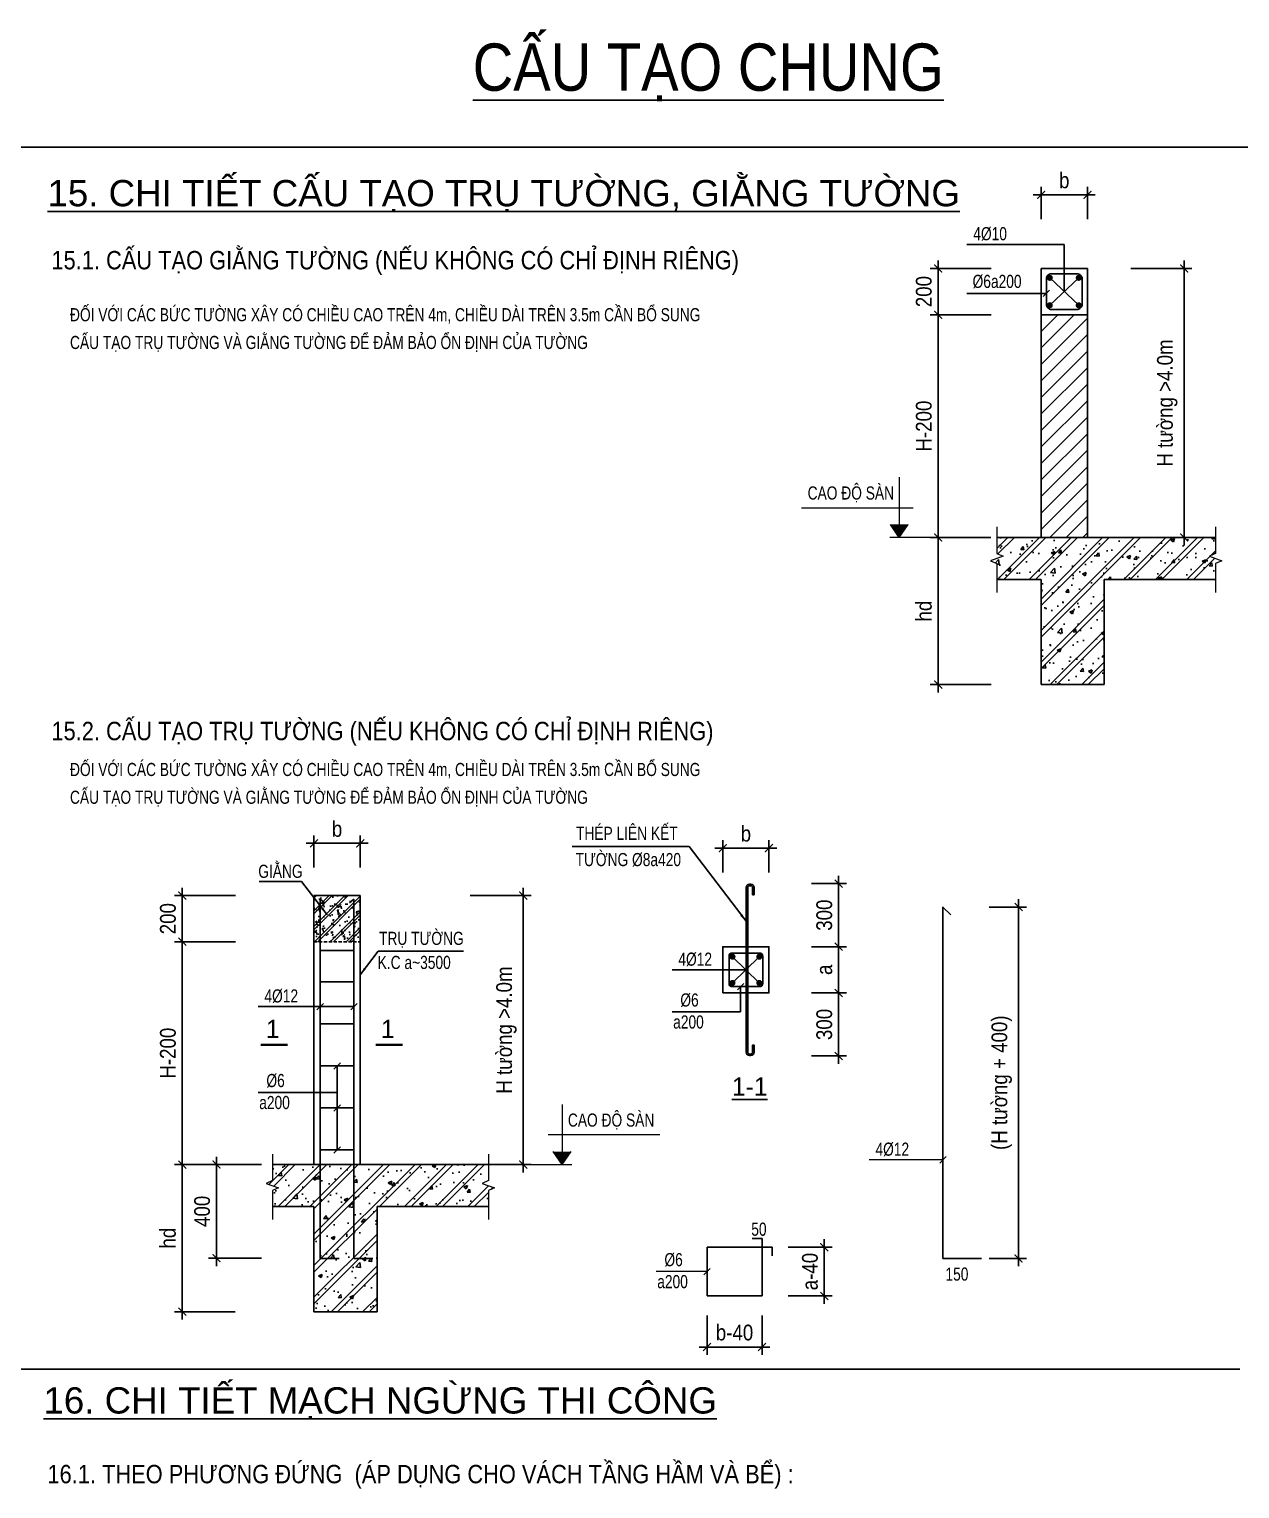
# Model space of a CAD drawing. Header units: millimetres. Extents: x 2163745 to 2518004, y -1043843 to -896215.
# Drawn here: x 2457880 to 2480923, y -942630 to -914852 of the extents above; entities that cross this region are included whole.
import ezdxf
from ezdxf.enums import TextEntityAlignment as Align

# ---------------------------------------------------------------- set-up
doc = ezdxf.new("R2010")
doc.units = ezdxf.units.MM
doc.header["$LTSCALE"] = 250
doc.header["$MEASUREMENT"] = 0
doc.linetypes.add('HIDDEN', pattern=[0.375, 0.25, -0.125])
doc.layers.get('0').update_dxf_attribs({"lineweight": 20})
doc.layers.get('DEFPOINTS').update_dxf_attribs({"color": 185, "lineweight": 20})
doc.layers.add('CDC.02.DIM', color=1, linetype='Continuous', lineweight=18)
for name, color, linetype in [('CDC.03.BORDER', 3, 'Continuous'), ('CDC.04.HIDDEN', 8, 'HIDDEN'), ('CDC.05.STEEL', 4, 'Continuous'), ('CDC.06.TEXT', 2, 'Continuous'), ('CDC.10.HATCH', 9, 'Continuous'), ('CDC.11.NOTE', 8, 'Continuous')]:
    doc.layers.add(name, color=color, linetype=linetype)
doc.styles.add('ARIAL', font='arial.ttf', dxfattribs={"width": 0.85})
doc.styles.add('AVANTH-KT', font='')
doc.styles.add('vnsimplex', font='vnsimplex.shx', dxfattribs={"width": 0.65})
doc.styles.get('AVANTH-KT').set_extended_font_data('.VnAvantH')
doc.dimstyles.new('DIM1-25', dxfattribs={"dimscale": 1.2, "dimtxt": 250, "dimasz": 125, "dimexe": 125, "dimexo": 0.06, "dimgap": 100, "dimtad": 1, "dimdec": 0, "dimzin": 0, "dimdsep": 46, "dimtxsty": 'vnsimplex', "dimblk": 'ARCHTICK', "dimcen": 100, "dimdle": 125, "dimclrd": 256, "dimclre": 1, "dimclrt": 2, "dimadec": 0, "dimazin": 0, "dimtfac": 1, "dimtdec": 0, "dimtix": 1, "dimtmove": 2, "dimatfit": 0, "dimfxl": 1, "dimtolj": 1, "dimtzin": 0, "dimarcsym": 0})

# ---------------------------------------------------------------- blocks, each defined once
blk = doc.blocks.new('_ARCHTICK')
at = {"color": 0, "linetype": 'ByBlock', "ltscale": 4, "const_width": 0.15}
blk.add_lwpolyline([(-0.5, -0.5), (0.5, 0.5)], dxfattribs=at)
blk = doc.blocks.new('*D332')
at = {"layer": 'CDC.02.DIM', "lineweight": -2, "transparency": 16777216}
blk.add_line((2478171, -918004), (2476991, -918004), dxfattribs=at)
at = {"layer": 'CDC.02.DIM', "color": 1, "lineweight": -2, "transparency": 16777216}
for p, q in [((2477141, -918466), (2477141, -917854)), ((2478021, -918466), (2478021, -917854))]:
    blk.add_line(p, q, dxfattribs=at)
at = {"layer": 'DEFPOINTS', "color": 0, "transparency": 16777216}
for p in [(2477141, -918004), (2477141, -918467), (2478021, -918467)]:
    blk.add_point(p, dxfattribs=at)
at = {"layer": 'CDC.02.DIM', "lineweight": -2, "transparency": 16777216, "xscale": 149.9999999999999, "yscale": 149.9999999999999, "zscale": 149.9999999999999, "rotation": 180}
blk.add_blockref('_ARCHTICK', (2477141, -918004), dxfattribs=at)
at = {"layer": 'CDC.02.DIM', "lineweight": -2, "transparency": 16777216, "xscale": 149.9999999999999, "yscale": 149.9999999999999, "zscale": 149.9999999999999}
blk.add_blockref('_ARCHTICK', (2478021, -918004), dxfattribs=at)
at = {"layer": 'CDC.02.DIM', "color": 2, "transparency": 16777216, "insert": (2477581, -917731), "char_height": 300, "attachment_point": 5, "style": 'ARIAL'}
blk.add_mtext('\\A1;b', dxfattribs=at)
blk = doc.blocks.new('*D333')
at = {"layer": 'CDC.02.DIM', "lineweight": -2, "transparency": 16777216}
blk.add_line((2475182, -920136), (2475182, -924676), dxfattribs=at)
at = {"layer": 'CDC.02.DIM', "color": 1, "lineweight": -2, "transparency": 16777216}
for p, q in [((2476193, -920286), (2475032, -920286)), ((2476185, -924526), (2475032, -924526))]:
    blk.add_line(p, q, dxfattribs=at)
at = {"layer": 'DEFPOINTS', "color": 0, "transparency": 16777216}
for p in [(2476193, -920286), (2475182, -924526), (2476185, -924526)]:
    blk.add_point(p, dxfattribs=at)
at = {"layer": 'CDC.02.DIM', "lineweight": -2, "transparency": 16777216, "xscale": 149.9999999999999, "yscale": 149.9999999999999, "zscale": 149.9999999999999}
for p, rotation in [((2475182, -920286), 90), ((2475182, -924526), 270)]:
    blk.add_blockref('_ARCHTICK', p, dxfattribs=dict(at, rotation=rotation))
at = {"layer": 'CDC.02.DIM', "color": 2, "transparency": 16777216, "insert": (2474909, -922406), "char_height": 300, "attachment_point": 5, "rotation": 90, "style": 'ARIAL'}
blk.add_mtext('\\A1;H-200', dxfattribs=at)
blk = doc.blocks.new('*D334')
at = {"layer": 'CDC.02.DIM', "lineweight": -2, "transparency": 16777216}
blk.add_line((2475182, -927476), (2475182, -924376), dxfattribs=at)
at = {"layer": 'CDC.02.DIM', "color": 1, "lineweight": -2, "transparency": 16777216}
for p, q in [((2476185, -924526), (2475032, -924526)), ((2476190, -927326), (2475032, -927326))]:
    blk.add_line(p, q, dxfattribs=at)
at = {"layer": 'DEFPOINTS', "color": 0, "transparency": 16777216}
for p in [(2475182, -924526), (2476185, -924526), (2476191, -927326)]:
    blk.add_point(p, dxfattribs=at)
at = {"layer": 'CDC.02.DIM', "lineweight": -2, "transparency": 16777216, "xscale": 149.9999999999999, "yscale": 149.9999999999999, "zscale": 149.9999999999999}
for p, rotation in [((2475182, -924526), 90), ((2475182, -927326), 270)]:
    blk.add_blockref('_ARCHTICK', p, dxfattribs=dict(at, rotation=rotation))
at = {"layer": 'CDC.02.DIM', "color": 2, "transparency": 16777216, "insert": (2474910, -925926), "char_height": 300, "attachment_point": 5, "rotation": 90, "style": 'ARIAL'}
blk.add_mtext('\\A1;h{\\f.VnArial|b0|i0|c0|p34;d}', dxfattribs=at)
blk = doc.blocks.new('*D335')
at = {"layer": 'CDC.02.DIM', "color": 1, "lineweight": -2, "transparency": 16777216}
for p, q in [((2476193, -919406), (2475032, -919406)), ((2476192, -920286), (2475032, -920286))]:
    blk.add_line(p, q, dxfattribs=at)
at = {"layer": 'CDC.02.DIM', "lineweight": -2, "transparency": 16777216}
blk.add_line((2475182, -919256), (2475182, -920436), dxfattribs=at)
at = {"layer": 'DEFPOINTS', "color": 0, "transparency": 16777216}
for p in [(2476193, -919406), (2475182, -920286), (2476192, -920286)]:
    blk.add_point(p, dxfattribs=at)
at = {"layer": 'CDC.02.DIM', "lineweight": -2, "transparency": 16777216, "xscale": 149.9999999999999, "yscale": 149.9999999999999, "zscale": 149.9999999999999}
for p, rotation in [((2475182, -919406), 90), ((2475182, -920286), 270)]:
    blk.add_blockref('_ARCHTICK', p, dxfattribs=dict(at, rotation=rotation))
at = {"layer": 'CDC.02.DIM', "color": 2, "transparency": 16777216, "insert": (2474909, -919846), "char_height": 300, "attachment_point": 5, "rotation": 90, "style": 'ARIAL'}
blk.add_mtext('\\A1;200', dxfattribs=at)
blk = doc.blocks.new('*D336')
at = {"layer": 'CDC.02.DIM', "color": 1, "lineweight": -2, "transparency": 16777216}
for p, q in [((2478851, -919406), (2480012, -919406)), ((2478861, -924526), (2480012, -924526))]:
    blk.add_line(p, q, dxfattribs=at)
at = {"layer": 'CDC.02.DIM', "lineweight": -2, "transparency": 16777216}
blk.add_line((2479862, -919256), (2479862, -924676), dxfattribs=at)
at = {"layer": 'DEFPOINTS', "color": 0, "transparency": 16777216}
for p in [(2478851, -919406), (2478861, -924526), (2479862, -924526)]:
    blk.add_point(p, dxfattribs=at)
at = {"layer": 'CDC.02.DIM', "lineweight": -2, "transparency": 16777216, "xscale": 149.9999999999999, "yscale": 149.9999999999999, "zscale": 149.9999999999999}
for p, rotation in [((2479862, -919406), 90), ((2479862, -924526), 270)]:
    blk.add_blockref('_ARCHTICK', p, dxfattribs=dict(at, rotation=rotation))
at = {"layer": 'CDC.02.DIM', "color": 2, "transparency": 16777216, "insert": (2479542, -921966), "char_height": 300, "attachment_point": 5, "rotation": 90, "style": 'ARIAL'}
blk.add_mtext('\\A1;H t{\\f.VnArial|b0|i0|c0|p34;\xadêng >4.0m}', dxfattribs=at)
blk = doc.blocks.new('*D337')
at = {"layer": 'CDC.02.DIM', "color": 1, "lineweight": -2, "transparency": 16777216}
for p, q in [((2463300, -930809), (2463300, -930196)), ((2464180, -930809), (2464180, -930196))]:
    blk.add_line(p, q, dxfattribs=at)
at = {"layer": 'CDC.02.DIM', "lineweight": -2, "transparency": 16777216}
blk.add_line((2464330, -930346), (2463150, -930346), dxfattribs=at)
at = {"layer": 'DEFPOINTS', "color": 0, "transparency": 16777216}
for p in [(2463300, -930346), (2463300, -930809), (2464180, -930809)]:
    blk.add_point(p, dxfattribs=at)
at = {"layer": 'CDC.02.DIM', "lineweight": -2, "transparency": 16777216, "xscale": 149.9999999999999, "yscale": 149.9999999999999, "zscale": 149.9999999999999, "rotation": 180}
blk.add_blockref('_ARCHTICK', (2463300, -930346), dxfattribs=at)
at = {"layer": 'CDC.02.DIM', "lineweight": -2, "transparency": 16777216, "xscale": 149.9999999999999, "yscale": 149.9999999999999, "zscale": 149.9999999999999}
blk.add_blockref('_ARCHTICK', (2464180, -930346), dxfattribs=at)
at = {"layer": 'CDC.02.DIM', "color": 2, "transparency": 16777216, "insert": (2463740, -930074), "char_height": 300, "attachment_point": 5, "style": 'ARIAL'}
blk.add_mtext('\\A1;b', dxfattribs=at)
blk = doc.blocks.new('*D338')
at = {"layer": 'CDC.02.DIM', "color": 1, "lineweight": -2, "transparency": 16777216}
for p, q in [((2461805, -932220), (2460644, -932220)), ((2461796, -936460), (2460644, -936460))]:
    blk.add_line(p, q, dxfattribs=at)
at = {"layer": 'CDC.02.DIM', "lineweight": -2, "transparency": 16777216}
blk.add_line((2460794, -932070), (2460794, -936610), dxfattribs=at)
at = {"layer": 'DEFPOINTS', "color": 0, "transparency": 16777216}
for p in [(2461805, -932220), (2460794, -936460), (2461796, -936460)]:
    blk.add_point(p, dxfattribs=at)
at = {"layer": 'CDC.02.DIM', "lineweight": -2, "transparency": 16777216, "xscale": 149.9999999999999, "yscale": 149.9999999999999, "zscale": 149.9999999999999}
for p, rotation in [((2460794, -932220), 90), ((2460794, -936460), 270)]:
    blk.add_blockref('_ARCHTICK', p, dxfattribs=dict(at, rotation=rotation))
at = {"layer": 'CDC.02.DIM', "color": 2, "transparency": 16777216, "insert": (2460521, -934340), "char_height": 300, "attachment_point": 5, "rotation": 90, "style": 'ARIAL'}
blk.add_mtext('\\A1;H-200', dxfattribs=at)
blk = doc.blocks.new('*D339')
at = {"layer": 'CDC.02.DIM', "lineweight": -2, "transparency": 16777216}
blk.add_line((2460794, -939410), (2460794, -936310), dxfattribs=at)
at = {"layer": 'CDC.02.DIM', "color": 1, "lineweight": -2, "transparency": 16777216}
for p, q in [((2461796, -936460), (2460644, -936460)), ((2461802, -939260), (2460644, -939260))]:
    blk.add_line(p, q, dxfattribs=at)
at = {"layer": 'DEFPOINTS', "color": 0, "transparency": 16777216}
for p in [(2460794, -936460), (2461796, -936460), (2461802, -939260)]:
    blk.add_point(p, dxfattribs=at)
at = {"layer": 'CDC.02.DIM', "lineweight": -2, "transparency": 16777216, "xscale": 149.9999999999999, "yscale": 149.9999999999999, "zscale": 149.9999999999999}
for p, rotation in [((2460794, -936460), 90), ((2460794, -939260), 270)]:
    blk.add_blockref('_ARCHTICK', p, dxfattribs=dict(at, rotation=rotation))
at = {"layer": 'CDC.02.DIM', "color": 2, "transparency": 16777216, "insert": (2460521, -937860), "char_height": 300, "attachment_point": 5, "rotation": 90, "style": 'ARIAL'}
blk.add_mtext('\\A1;h{\\f.VnArial|b0|i0|c0|p34;d}', dxfattribs=at)
blk = doc.blocks.new('*D340')
at = {"layer": 'CDC.02.DIM', "color": 1, "lineweight": -2, "transparency": 16777216}
for p, q in [((2461805, -931340), (2460644, -931340)), ((2461803, -932220), (2460644, -932220))]:
    blk.add_line(p, q, dxfattribs=at)
at = {"layer": 'CDC.02.DIM', "lineweight": -2, "transparency": 16777216}
blk.add_line((2460794, -931190), (2460794, -932370), dxfattribs=at)
at = {"layer": 'DEFPOINTS', "color": 0, "transparency": 16777216}
for p in [(2461805, -931340), (2460794, -932220), (2461803, -932220)]:
    blk.add_point(p, dxfattribs=at)
at = {"layer": 'CDC.02.DIM', "lineweight": -2, "transparency": 16777216, "xscale": 149.9999999999999, "yscale": 149.9999999999999, "zscale": 149.9999999999999}
for p, rotation in [((2460794, -931340), 90), ((2460794, -932220), 270)]:
    blk.add_blockref('_ARCHTICK', p, dxfattribs=dict(at, rotation=rotation))
at = {"layer": 'CDC.02.DIM', "color": 2, "transparency": 16777216, "insert": (2460521, -931780), "char_height": 300, "attachment_point": 5, "rotation": 90, "style": 'ARIAL'}
blk.add_mtext('\\A1;200', dxfattribs=at)
blk = doc.blocks.new('*D341')
at = {"layer": 'CDC.02.DIM', "color": 1, "lineweight": -2, "transparency": 16777216}
for p, q in [((2466273, -931340), (2467434, -931340)), ((2466284, -936460), (2467434, -936460))]:
    blk.add_line(p, q, dxfattribs=at)
at = {"layer": 'CDC.02.DIM', "lineweight": -2, "transparency": 16777216}
blk.add_line((2467284, -931190), (2467284, -936610), dxfattribs=at)
at = {"layer": 'DEFPOINTS', "color": 0, "transparency": 16777216}
for p in [(2466273, -931340), (2466283, -936460), (2467284, -936460)]:
    blk.add_point(p, dxfattribs=at)
at = {"layer": 'CDC.02.DIM', "lineweight": -2, "transparency": 16777216, "xscale": 149.9999999999999, "yscale": 149.9999999999999, "zscale": 149.9999999999999}
for p, rotation in [((2467284, -931340), 90), ((2467284, -936460), 270)]:
    blk.add_blockref('_ARCHTICK', p, dxfattribs=dict(at, rotation=rotation))
at = {"layer": 'CDC.02.DIM', "color": 2, "transparency": 16777216, "insert": (2466964, -933900), "char_height": 300, "attachment_point": 5, "rotation": 90, "style": 'ARIAL'}
blk.add_mtext('\\A1;H t{\\f.VnArial|b0|i0|c0|p34;\xadêng >4.0m}', dxfattribs=at)
blk = doc.blocks.new('*D342')
at = {"layer": 'CDC.02.DIM', "lineweight": -2, "transparency": 16777216}
blk.add_line((2461445, -936310), (2461445, -938391), dxfattribs=at)
at = {"layer": 'CDC.02.DIM', "color": 1, "lineweight": -2, "transparency": 16777216}
for p, q in [((2462299, -936460), (2461295, -936460)), ((2462299, -938241), (2461295, -938241))]:
    blk.add_line(p, q, dxfattribs=at)
at = {"layer": 'DEFPOINTS', "color": 0, "transparency": 16777216}
for p in [(2462299, -936460), (2461445, -938241), (2462299, -938241)]:
    blk.add_point(p, dxfattribs=at)
at = {"layer": 'CDC.02.DIM', "lineweight": -2, "transparency": 16777216, "xscale": 149.9999999999999, "yscale": 149.9999999999999, "zscale": 149.9999999999999}
for p, rotation in [((2461445, -936460), 90), ((2461445, -938241), 270)]:
    blk.add_blockref('_ARCHTICK', p, dxfattribs=dict(at, rotation=rotation))
at = {"layer": 'CDC.02.DIM', "color": 2, "transparency": 16777216, "insert": (2461172, -937350), "char_height": 300, "attachment_point": 5, "rotation": 90, "style": 'ARIAL'}
blk.add_mtext('\\A1;400', dxfattribs=at)
blk = doc.blocks.new('*D343')
at = {"layer": 'CDC.02.DIM', "lineweight": -2, "transparency": 16777216}
blk.add_line((2472111, -930437), (2470931, -930437), dxfattribs=at)
at = {"layer": 'CDC.02.DIM', "color": 1, "lineweight": -2, "transparency": 16777216}
for p, q in [((2471081, -930900), (2471081, -930287)), ((2471961, -930900), (2471961, -930287))]:
    blk.add_line(p, q, dxfattribs=at)
at = {"layer": 'DEFPOINTS', "color": 0, "transparency": 16777216}
for p in [(2471081, -930437), (2471081, -930900), (2471961, -930900)]:
    blk.add_point(p, dxfattribs=at)
at = {"layer": 'CDC.02.DIM', "lineweight": -2, "transparency": 16777216, "xscale": 149.9999999999999, "yscale": 149.9999999999999, "zscale": 149.9999999999999, "rotation": 180}
blk.add_blockref('_ARCHTICK', (2471081, -930437), dxfattribs=at)
at = {"layer": 'CDC.02.DIM', "lineweight": -2, "transparency": 16777216, "xscale": 149.9999999999999, "yscale": 149.9999999999999, "zscale": 149.9999999999999}
blk.add_blockref('_ARCHTICK', (2471961, -930437), dxfattribs=at)
at = {"layer": 'CDC.02.DIM', "color": 2, "transparency": 16777216, "insert": (2471521, -930165), "char_height": 300, "attachment_point": 5, "style": 'ARIAL'}
blk.add_mtext('\\A1;b', dxfattribs=at)
blk = doc.blocks.new('*D344')
at = {"layer": 'CDC.02.DIM', "lineweight": -2, "transparency": 16777216}
blk.add_line((2473287, -932163), (2473287, -933343), dxfattribs=at)
at = {"layer": 'CDC.02.DIM', "color": 1, "lineweight": -2, "transparency": 16777216}
for p, q in [((2472771, -932313), (2473437, -932313)), ((2472771, -933193), (2473437, -933193))]:
    blk.add_line(p, q, dxfattribs=at)
at = {"layer": 'DEFPOINTS', "color": 0, "transparency": 16777216}
for p in [(2472771, -932313), (2472771, -933193), (2473287, -933193)]:
    blk.add_point(p, dxfattribs=at)
at = {"layer": 'CDC.02.DIM', "lineweight": -2, "transparency": 16777216, "xscale": 149.9999999999999, "yscale": 149.9999999999999, "zscale": 149.9999999999999}
for p, rotation in [((2473287, -932313), 90), ((2473287, -933193), 270)]:
    blk.add_blockref('_ARCHTICK', p, dxfattribs=dict(at, rotation=rotation))
at = {"layer": 'CDC.02.DIM', "color": 2, "transparency": 16777216, "insert": (2473015, -932753), "char_height": 300, "attachment_point": 5, "rotation": 90, "style": 'ARIAL'}
blk.add_mtext('\\A1;a', dxfattribs=at)
blk = doc.blocks.new('*D345')
at = {"layer": 'CDC.02.DIM', "color": 1, "lineweight": -2, "transparency": 16777216}
for p, q in [((2476154, -931558), (2476862, -931558)), ((2476154, -938246), (2476862, -938246))]:
    blk.add_line(p, q, dxfattribs=at)
at = {"layer": 'CDC.02.DIM', "lineweight": -2, "transparency": 16777216}
blk.add_line((2476712, -938396), (2476712, -931408), dxfattribs=at)
at = {"layer": 'DEFPOINTS', "color": 0, "transparency": 16777216}
for p in [(2476154, -931558), (2476712, -931558), (2476154, -938246)]:
    blk.add_point(p, dxfattribs=at)
at = {"layer": 'CDC.02.DIM', "lineweight": -2, "transparency": 16777216, "xscale": 149.9999999999999, "yscale": 149.9999999999999, "zscale": 149.9999999999999}
for p, rotation in [((2476712, -931558), 90), ((2476712, -938246), 270)]:
    blk.add_blockref('_ARCHTICK', p, dxfattribs=dict(at, rotation=rotation))
at = {"layer": 'CDC.02.DIM', "color": 2, "transparency": 16777216, "insert": (2476391, -934902), "char_height": 300, "attachment_point": 5, "rotation": 90, "style": 'ARIAL'}
blk.add_mtext('\\A1;(H {\\f.VnArial|b0|i0|c0|p34;t\xadêng + }400)', dxfattribs=at)
blk = doc.blocks.new('*D346')
at = {"layer": 'CDC.02.DIM', "color": 1, "lineweight": -2, "transparency": 16777216}
for p, q in [((2470782, -939335), (2470782, -940082)), ((2471828, -939335), (2471828, -940082))]:
    blk.add_line(p, q, dxfattribs=at)
at = {"layer": 'CDC.02.DIM', "lineweight": -2, "transparency": 16777216}
blk.add_line((2470632, -939932), (2471978, -939932), dxfattribs=at)
at = {"layer": 'DEFPOINTS', "color": 0, "transparency": 16777216}
for p in [(2470782, -939335), (2471828, -939335), (2471828, -939932)]:
    blk.add_point(p, dxfattribs=at)
at = {"layer": 'CDC.02.DIM', "lineweight": -2, "transparency": 16777216, "xscale": 149.9999999999999, "yscale": 149.9999999999999, "zscale": 149.9999999999999, "rotation": 180}
blk.add_blockref('_ARCHTICK', (2470782, -939932), dxfattribs=at)
at = {"layer": 'CDC.02.DIM', "lineweight": -2, "transparency": 16777216, "xscale": 149.9999999999999, "yscale": 149.9999999999999, "zscale": 149.9999999999999}
blk.add_blockref('_ARCHTICK', (2471828, -939932), dxfattribs=at)
at = {"layer": 'CDC.02.DIM', "color": 2, "transparency": 16777216, "insert": (2471305, -939658), "char_height": 300, "attachment_point": 5, "style": 'ARIAL'}
blk.add_mtext('\\A1;b-40', dxfattribs=at)
blk = doc.blocks.new('*D347')
at = {"layer": 'CDC.02.DIM', "color": 1, "lineweight": -2, "transparency": 16777216}
for p, q in [((2472323, -938032), (2473164, -938032)), ((2472323, -938960), (2473164, -938960))]:
    blk.add_line(p, q, dxfattribs=at)
at = {"layer": 'CDC.02.DIM', "lineweight": -2, "transparency": 16777216}
blk.add_line((2473014, -939110), (2473014, -937882), dxfattribs=at)
at = {"layer": 'DEFPOINTS', "color": 0, "transparency": 16777216}
for p in [(2472323, -938032), (2473014, -938032), (2472323, -938960)]:
    blk.add_point(p, dxfattribs=at)
at = {"layer": 'CDC.02.DIM', "lineweight": -2, "transparency": 16777216, "xscale": 149.9999999999999, "yscale": 149.9999999999999, "zscale": 149.9999999999999}
for p, rotation in [((2473014, -938032), 90), ((2473014, -938960), 270)]:
    blk.add_blockref('_ARCHTICK', p, dxfattribs=dict(at, rotation=rotation))
at = {"layer": 'CDC.02.DIM', "color": 2, "transparency": 16777216, "insert": (2472741, -938496), "char_height": 300, "attachment_point": 5, "rotation": 90, "style": 'ARIAL'}
blk.add_mtext('\\A1;a-40', dxfattribs=at)
blk = doc.blocks.new('*D348')
at = {"layer": 'CDC.02.DIM', "lineweight": -2, "transparency": 16777216}
blk.add_line((2473287, -933043), (2473287, -934543), dxfattribs=at)
at = {"layer": 'CDC.02.DIM', "color": 1, "lineweight": -2, "transparency": 16777216}
for p, q in [((2472771, -933193), (2473437, -933193)), ((2472771, -934393), (2473437, -934393))]:
    blk.add_line(p, q, dxfattribs=at)
at = {"layer": 'DEFPOINTS', "color": 0, "transparency": 16777216}
for p in [(2472771, -933193), (2472771, -934393), (2473287, -934393)]:
    blk.add_point(p, dxfattribs=at)
at = {"layer": 'CDC.02.DIM', "lineweight": -2, "transparency": 16777216, "xscale": 149.9999999999999, "yscale": 149.9999999999999, "zscale": 149.9999999999999}
for p, rotation in [((2473287, -933193), 90), ((2473287, -934393), 270)]:
    blk.add_blockref('_ARCHTICK', p, dxfattribs=dict(at, rotation=rotation))
at = {"layer": 'CDC.02.DIM', "color": 2, "transparency": 16777216, "insert": (2473014, -933793), "char_height": 300, "attachment_point": 5, "rotation": 90, "style": 'ARIAL'}
blk.add_mtext('\\A1;300', dxfattribs=at)
blk = doc.blocks.new('*D349')
at = {"layer": 'CDC.02.DIM', "color": 1, "lineweight": -2, "transparency": 16777216}
for p, q in [((2472771, -931113), (2473437, -931113)), ((2472771, -932313), (2473437, -932313))]:
    blk.add_line(p, q, dxfattribs=at)
at = {"layer": 'CDC.02.DIM', "lineweight": -2, "transparency": 16777216}
blk.add_line((2473287, -932463), (2473287, -930963), dxfattribs=at)
at = {"layer": 'DEFPOINTS', "color": 0, "transparency": 16777216}
for p in [(2472771, -931113), (2473287, -931113), (2472771, -932313)]:
    blk.add_point(p, dxfattribs=at)
at = {"layer": 'CDC.02.DIM', "lineweight": -2, "transparency": 16777216, "xscale": 149.9999999999999, "yscale": 149.9999999999999, "zscale": 149.9999999999999}
for p, rotation in [((2473287, -931113), 90), ((2473287, -932313), 270)]:
    blk.add_blockref('_ARCHTICK', p, dxfattribs=dict(at, rotation=rotation))
at = {"layer": 'CDC.02.DIM', "color": 2, "transparency": 16777216, "insert": (2473014, -931713), "char_height": 300, "attachment_point": 5, "rotation": 90, "style": 'ARIAL'}
blk.add_mtext('\\A1;300', dxfattribs=at)

msp = doc.modelspace()

# ---------------------------------------------------------------- hatches: boundary and pattern name
at = {"layer": 'CDC.10.HATCH'}
h = msp.add_hatch(dxfattribs=at)
h.set_pattern_fill('ANSI31', color=256, scale=70, style=0)
h.set_pattern_definition([(45, (-56740390.64, 1534942.21), (-157.1544821, 157.1544821), [])])
h.paths.add_polyline_path([(2478021.1, -920285.5), (2477141.1, -920285.5), (2477141.1, -924525.5), (2478021.1, -924525.5)])
h = msp.add_hatch(dxfattribs=at)
h.set_pattern_fill('CHAU-01', color=256, scale=100, style=0, pattern_type=2)
h.set_pattern_definition([(50, (1928498.4, -1009256.05), (717.2602, -62.75213), [75, -825]), (355, (1928498.4, -1009256.05), (-138.7513, 752.1921), [60, -660]), (100.4514, (1928558.2, -1009261.3), (578.5094, 689.4395), [63.7402, -701.1421]), (46.1842, (1928498.4, -1009056.05), (1067.241, -165.519), [112.5, -1237.5]), (96.6356, (1928587.3, -1009069.8), (934.6627, 974.1179), [95.6103, -1051.713]), (351.1842, (1928498.4, -1009056), (934.662, 974.1186), [90, -990]), (21, (1928598.4, -1009106.05), (596.90705, -402.6189), [75, -825]), (326, (1928598.4, -1009106.05), (243.3153, 725.15), [60, -660]), (71.4514, (1928648.14, -1009139.6), (840.2226, 322.5305), [63.7402, -701.1421]), (37.5, (1928498.4, -1009256.05), (12.15986, 332.89385), [0, -652, 0, -670, 0, -662.5]), (7.5, (1928498.4, -1009256.05), (263.06954, 394.41171), [0, -382, 0, -637, 0, -252.5]), (327.5, (1928275.4, -1009256.05), (533.82244, -22.55487), [0, -250, 0, -780, 0, -1035]), (317.5, (1928175.4, -1009256.05), (583.18617, 100.105), [0, -325, 0, -518, 0, -735]), (45, (1928498.4, -1009256.05), (-300.52038, 300.52038), []), (45, (1928498.4, -1009133.55), (-300.52038, 300.52038), [])])
h.paths.add_polyline_path([(2478341.1, -925325.5), (2480461.1, -925325.5), (2480461.1, -925020), (2480579.5, -924968.6), (2480342.7, -924882.4), (2480461.1, -924831), (2480461.1, -924525.5), (2477141.1, -924525.5), (2476298, -924525.5), (2476298, -924831), (2476416.4, -924882.4), (2476179.6, -924968.6), (2476298, -925020), (2476298, -925325.5), (2477141.1, -925325.5), (2477141.1, -927325.5), (2478341.1, -927325.5)])
h = msp.add_hatch(dxfattribs=at)
h.set_pattern_fill('BT-01', color=256, scale=50, style=0, pattern_type=2)
h.set_pattern_definition([(50, (-56772563.56, 1482700.87), (358.6300913, -31.3760675), [37.5, -412.5]), (355, (-56772563.56, 1482700.87), (-69.3756668, 376.0960669), [30, -330]), (100.4514, (-56772533.68, 1482698.26), (289.2546909, 344.719771), [31.870095, -350.571056]), (46.1842, (-56772563.56, 1482800.87), (533.6205243, -82.759507), [56.25, -618.75]), (96.6356, (-56772519.1, 1482793.97), (467.331353, 487.0589355), [47.805144, -525.8565]), (351.1842, (-56772563.56, 1482800.87), (467.3309726, 487.0593005), [45, -495]), (21, (-56772513.56, 1482775.87), (298.453526, -201.3094453), [37.5, -412.5]), (326, (-56772513.56, 1482775.87), (121.657666, 362.5750225), [30, -330]), (71.4514, (-56772488.7, 1482759.1), (420.1113143, 161.2652484), [31.870095, -350.571056]), (37.5, (-56772563.56, 1482700.87), (6.07992766, 166.44692692), [0, -326, 0, -335, 0, -331.25]), (7.5, (-56772563.56, 1482700.87), (131.5347687, 197.20585594), [0, -191, 0, -318.5, 0, -126.25]), (327.5, (-56772675.06, 1482700.87), (266.9112181, -11.27743587), [0, -125, 0, -390, 0, -517.5]), (317.5, (-56772725.06, 1482700.87), (291.5930847, 50.0524912), [0, -162.5, 0, -259, 0, -367.5]), (45, (-56772563.56, 1482700.87), (-150.260191, 150.260191), []), (45, (-56772563.56, 1482762.12), (-150.260191, 150.260191), [])])
h.paths.add_polyline_path([(2463300.3, -931339.9), (2463300.3, -932219.9), (2464180.3, -932219.9), (2464180.3, -931339.9)])
h = msp.add_hatch(dxfattribs=at)
h.set_pattern_fill('CHAU-01', color=256, scale=50, style=0, pattern_type=2)
h.set_pattern_definition([(50, (1926359, -1009640.5), (717.2602, -62.75213), [75, -825]), (355, (1926359, -1009640.5), (-138.7513, 752.1921), [60, -660]), (100.4514, (1926418.8, -1009645.7), (578.5094, 689.4395), [63.7402, -701.1421]), (46.1842, (1926359, -1009440.5), (1067.241, -165.519), [112.5, -1237.5]), (96.6356, (1926448, -1009454.3), (934.6627, 974.1179), [95.6103, -1051.713]), (351.1842, (1926359, -1009440.5), (934.662, 974.1186), [90, -990]), (21, (1926459, -1009490.5), (596.90705, -402.6189), [75, -825]), (326, (1926459, -1009490.5), (243.3153, 725.15), [60, -660]), (71.4514, (1926508.76, -1009524.06), (840.2226, 322.5305), [63.7402, -701.1421]), (37.5, (1926359.02, -1009640.5), (12.15986, 332.89385), [0, -652, 0, -670, 0, -662.5]), (7.5, (1926359.02, -1009640.5), (263.06954, 394.41171), [0, -382, 0, -637, 0, -252.5]), (327.5, (1926136.02, -1009640.5), (533.82244, -22.55487), [0, -250, 0, -780, 0, -1035]), (317.5, (1926036, -1009640.5), (583.18617, 100.105), [0, -325, 0, -518, 0, -735]), (45, (1926359, -1009640.5), (-300.52038, 300.52038), []), (45, (1926359, -1009518), (-300.52038, 300.52038), [])])
h.paths.add_polyline_path([(2462508.9, -936459.9), (2462508.9, -936765.4), (2462390.5, -936816.8), (2462627.3, -936903), (2462508.9, -936954.4), (2462508.9, -937259.9), (2463300.3, -937259.9), (2463300.3, -939259.9), (2464500.3, -939259.9), (2464500.3, -937259.9), (2466620.3, -937259.9), (2466620.3, -936954.4), (2466738.7, -936903), (2466501.9, -936816.8), (2466620.3, -936765.4), (2466620.3, -936459.9)])

# ---------------------------------------------------------------- linework, layer by layer
at = {"layer": 'CDC.02.DIM'}
for p, q in [((2474441.8, -923378.8), (2474441.8, -924525.5)), ((2472580.9, -923959.2), (2474707.3, -923959.2)), ((2474441.8, -924525.5), (2474272.9, -924278.3)), ((2474441.8, -924525.5), (2474610.8, -924278.3)), ((2475032.3, -924525.5), (2474260.1, -924525.5)), ((2468024.8, -935313.2), (2468024.8, -936459.9)), ((2469885.7, -935893.6), (2467759.3, -935893.6)), ((2468024.8, -936459.9), (2467855.9, -936212.7)), ((2468024.8, -936459.9), (2468193.8, -936212.7)), ((2475272.8, -936369.4), (2473867.2, -936369.4)), ((2475210.9, -936429.7), (2475334.6, -936309.1)), ((2467434.3, -936459.9), (2468206.6, -936459.9)), ((2470781.8, -938496.2), (2469812.5, -938496.2)), ((2470720, -938556.5), (2470843.6, -938435.9))]:
    msp.add_line(p, q, dxfattribs=at)
at = {"layer": 'CDC.02.DIM', "ltscale": 0.5}
for points in [[(2476298, -924325.5), (2476298, -924831), (2476416.4, -924882.4), (2476179.6, -924968.6), (2476298, -925020), (2476298, -925569.7)], [(2480461.1, -924325.5), (2480461.1, -924831), (2480342.7, -924882.4), (2480579.5, -924968.6), (2480461.1, -925020), (2480461.1, -925569.7)], [(2462508.9, -936259.9), (2462508.9, -936765.4), (2462390.5, -936816.8), (2462627.3, -936903), (2462508.9, -936954.4), (2462508.9, -937504.1)], [(2466620.3, -936259.9), (2466620.3, -936765.4), (2466501.9, -936816.8), (2466738.7, -936903), (2466620.3, -936954.4), (2466620.3, -937504.1)]]:
    msp.add_lwpolyline(points, dxfattribs=at)
at = {"layer": 'CDC.02.DIM'}
for points in [[(2474610.8, -924278.3), (2474272.9, -924278.3), (2474441.8, -924525.5)], [(2467855.9, -936212.7), (2468193.8, -936212.7), (2468024.8, -936459.9)]]:
    msp.add_solid(points, dxfattribs=at)
at = {"layer": 'CDC.03.BORDER'}
for p, q in [((2505896.3, -917095.2), (2434296.3, -917095.2)), ((2477141.1, -919405.5), (2478021.1, -919405.5)), ((2477141.1, -920285.5), (2477141.1, -919405.5)), ((2478021.1, -920285.5), (2478021.1, -919405.5)), ((2477141.1, -920285.5), (2478021.1, -920285.5)), ((2477141.1, -924525.5), (2477141.1, -920285.5)), ((2478021.1, -924525.5), (2478021.1, -920285.5)), ((2476298, -924525.5), (2477141.1, -924525.5)), ((2477141.1, -924525.5), (2480461.1, -924525.5)), ((2476298, -925325.5), (2477141.1, -925325.5)), ((2477141.1, -925325.5), (2477141.1, -927325.5)), ((2478341.1, -925325.5), (2480461.1, -925325.5)), ((2478341.1, -925325.5), (2478341.1, -927325.5)), ((2477141.1, -927325.5), (2478341.1, -927325.5)), ((2463300.3, -931339.9), (2464180.3, -931339.9)), ((2463300.3, -936459.9), (2463300.3, -931339.9)), ((2464180.3, -936459.9), (2464180.3, -931339.9)), ((2462508.9, -936459.9), (2466620.3, -936459.9)), ((2463300.3, -937259.9), (2462508.9, -937259.9)), ((2463300.3, -937259.9), (2463300.3, -939259.9)), ((2464500.3, -937259.9), (2466620.3, -937259.9)), ((2464500.3, -937259.9), (2464500.3, -939259.9)), ((2463300.3, -939259.9), (2464500.3, -939259.9)), ((2457608.5, -940354.4), (2480922.7, -940354.4))]:
    msp.add_line(p, q, dxfattribs=at)
msp.add_lwpolyline([(2471081.1, -933193.3), (2471961.1, -933193.3), (2471961.1, -932313.3), (2471081.1, -932313.3)], close=True, dxfattribs=at)
at = {"layer": 'CDC.03.BORDER', "const_width": 44.8}
for points in [[(2462799.2, -934178.9), (2462283.3, -934178.9)], [(2464988.2, -934178.9), (2464472.3, -934178.9)]]:
    msp.add_lwpolyline(points, dxfattribs=at)
at = {"layer": 'CDC.04.HIDDEN'}
msp.add_line((2463300.3, -932219.9), (2464180.3, -932219.9), dxfattribs=at)
at = {"layer": 'CDC.05.STEEL'}
for p, q in [((2463419.2, -931406.4), (2463419.2, -938246.4)), ((2463419.2, -931406.4), (2463502.8, -931479.9)), ((2464061.4, -931406.4), (2463977.8, -931479.9)), ((2464061.4, -931406.4), (2464061.4, -938246.4)), ((2463419.2, -932385.9), (2464061.4, -932385.9)), ((2463419.2, -932981.4), (2464061.4, -932981.4)), ((2463419.2, -933781.4), (2464061.4, -933781.4)), ((2463419.2, -934581.4), (2464061.4, -934581.4)), ((2463419.2, -935381.4), (2464061.4, -935381.4)), ((2463419.2, -936181.4), (2464061.4, -936181.4)), ((2470781.8, -938960.3), (2470781.8, -938032)), ((2470781.8, -938032), (2472022.4, -938032)), ((2471828.3, -937869.2), (2471639.4, -937869.2)), ((2471828.3, -938960.3), (2471828.3, -937869.2)), ((2472022.4, -938032), (2472022.4, -938193.3)), ((2463419.2, -938246.4), (2463779.7, -938246.4)), ((2464061.4, -938246.4), (2464421.8, -938246.4)), ((2470781.8, -938960.3), (2471828.3, -938960.3))]:
    msp.add_line(p, q, dxfattribs=at)
for points in [[(2477341.1, -920185.5, -0.4142136), (2477241.1, -920085.5), (2477241.1, -919605.5, -0.4142136), (2477341.1, -919505.5), (2477821.1, -919505.5, -0.4142136), (2477921.1, -919605.5), (2477921.1, -920085.5, -0.4142136), (2477821.1, -920185.5)], [(2471556.1, -934320.3, 0.4142136), (2471591.1, -934355.3), (2471613.8, -934355.3, 0.4142136), (2471648.8, -934320.3), (2471648.8, -934185.3), (2471678.8, -934185.3), (2471678.8, -934320.3, -0.4142136), (2471613.8, -934385.3), (2471591.1, -934385.3, -0.4142136), (2471526.1, -934320.3), (2471526.1, -931189.3, -0.4142136), (2471591.1, -931124.3), (2471613.8, -931124.3, -0.4142136), (2471678.8, -931189.3), (2471678.8, -931324.2), (2471648.8, -931324.2), (2471648.8, -931189.3, 0.4142136), (2471613.8, -931154.3), (2471591.1, -931154.3, 0.4142136), (2471556.1, -931189.3)], [(2471261.1, -933073.3), (2471781.1, -933073.3, 0.4142136), (2471841.1, -933013.3), (2471841.1, -932493.3, 0.4142136), (2471781.1, -932433.3), (2471261.1, -932433.3, 0.4142136), (2471201.1, -932493.3), (2471201.1, -933013.3, 0.4142136)]]:
    msp.add_lwpolyline(points, format="xyb", close=True, dxfattribs=at)
at = {"layer": 'CDC.05.STEEL', "const_width": 57.6}
for points in [[(2477277.4, -919584.3, -1), (2477335, -919584.3, -1)], [(2477884.9, -919584.3, 1), (2477827.3, -919584.3, 1)], [(2477277.4, -920106.7, 1), (2477335, -920106.7, 1)], [(2477884.9, -920106.7, -1), (2477827.3, -920106.7, -1)], [(2471237.4, -932504.5, -1), (2471295, -932504.5, -1)], [(2471804.8, -932504.5, 1), (2471747.2, -932504.5, 1)], [(2471237.4, -933002, 1), (2471295, -933002, 1)], [(2471804.8, -933002, -1), (2471747.2, -933002, -1)]]:
    msp.add_lwpolyline(points, format="xyb", close=True, dxfattribs=at)
at = {"layer": 'CDC.05.STEEL'}
msp.add_lwpolyline([(2475422.1, -931707.8), (2475272.8, -931558.2), (2475272.8, -938246.4), (2476004, -938246.4)], dxfattribs=at)
at = {"layer": 'CDC.11.NOTE'}
for p, q in [((2477581.1, -918946.8), (2475729.1, -918946.8)), ((2477581.1, -919845.5), (2477581.1, -918946.8)), ((2477306.2, -919584.3), (2477856.1, -920106.7)), ((2477306.2, -920106.7), (2477856.1, -919584.3)), ((2477241.1, -919879.5), (2475729.1, -919879.5)), ((2477179.3, -919939.8), (2477303, -919819.2)), ((2471266.2, -932504.5), (2471776, -933002)), ((2471266.2, -933002), (2471776, -932504.5)), ((2471521.1, -932753.3), (2470115.5, -932753.3)), ((2471359.3, -933133.6), (2471483, -933013)), ((2471421.1, -933073.3), (2471421.1, -933554.7)), ((2464061.4, -933452.9), (2462236.7, -933452.9)), ((2463357.4, -933513.2), (2463481.1, -933392.6)), ((2463999.5, -933513.2), (2464123.2, -933392.6)), ((2471421.1, -933554.7), (2470115.5, -933554.7)), ((2463678.5, -934641.7), (2463802.1, -934521.1)), ((2463740.3, -936181.4), (2463740.3, -934581.4)), ((2463740.3, -935087.9), (2462236.7, -935087.9)), ((2463678.5, -935441.7), (2463802.1, -935321.1)), ((2463678.5, -936241.7), (2463802.1, -936121.1))]:
    msp.add_line(p, q, dxfattribs=at)

# ---------------------------------------------------------------- texts
at = {"layer": 'CDC.06.TEXT', "style": 'ARIAL', "width": 0.85}
msp.add_text('%%UCẤU TẠO CHUNG', height=900, dxfattribs=at).set_placement((2470804.2, -916024.2), align=Align.CENTER)
at = {"layer": 'CDC.06.TEXT', "color": 4, "style": 'ARIAL'}
for s, p in [('%%U15. CHI TIẾT CẤU TẠO TRỤ TƯỜNG, GIẰNG TƯỜNG', (2458226.6, -918222.8)), ('%%U16. CHI TIẾT MẠCH NGỪNG THI CÔNG', (2458150.6, -941197.7))]:
    msp.add_text(s, height=500, dxfattribs=at).set_placement(p)
at = {"layer": 'CDC.06.TEXT', "style": 'ARIAL', "width": 0.75}
for s, p in [('4%%C10', (2475849.7, -918868.9)), ('%%C6a200', (2475836.3, -919776.9)), ('ĐỐI VỚI CÁC BỨC TƯỜNG XÂY CÓ CHIỀU CAO TRÊN 4m, CHIỀU DÀI TRÊN 3.5m CẦN BỔ SUNG', (2458656.5, -920410.7)), ('CẤU TẠO TRỤ TƯỜNG VÀ GIẰNG TƯỜNG ĐỂ ĐẢM BẢO ỔN ĐỊNH CỦA TƯỜNG', (2458656.5, -920939.1)), ('CAO ĐỘ SÀN', (2472696.6, -923803.5)), ('ĐỐI VỚI CÁC BỨC TƯỜNG XÂY CÓ CHIỀU CAO TRÊN 4m, CHIỀU DÀI TRÊN 3.5m CẦN BỔ SUNG', (2458656.5, -929065.4)), ('CẤU TẠO TRỤ TƯỜNG VÀ GIẰNG TƯỜNG ĐỂ ĐẢM BẢO ỔN ĐỊNH CỦA TƯỜNG', (2458656.5, -929593.8)), ('THÉP LIÊN KẾT', (2468287.7, -930279.5)), ('TƯỜNG %%C8a420', (2468280.9, -930780.1)), ('GIẰNG', (2462240, -931003.1)), ('TRỤ TƯỜNG', (2464539.1, -932279.6)), ('K.C a~3500', (2464513, -932737.6)), ('4%%C12', (2470236.1, -932675.3)), ('4%%C12', (2462357.2, -933374.9)), ('%%C6', (2470273.6, -933452.1)), ('a200', (2470137.1, -933870.6)), ('%%C6', (2462394.7, -934985.2)), ('a200', (2462258.2, -935403.7)), ('CAO ĐỘ SÀN', (2468133.9, -935737.9)), ('4%%C12', (2473987.7, -936291.4)), ('50', (2471624.1, -937814.2)), ('%%C6', (2469970.6, -938393.5)), ('a200', (2469834.1, -938812)), ('150', (2475319.9, -938668.5))]:
    msp.add_text(s, height=250, dxfattribs=at).set_placement(p)
at = {"layer": 'CDC.06.TEXT', "color": 4, "style": 'ARIAL', "width": 0.85}
for s, p in [('15.1. CẤU TẠO GIẰNG TƯỜNG (NẾU KHÔNG CÓ CHỈ ĐỊNH RIÊNG)', (2458302.7, -919247.7)), ('15.2. CẤU TẠO TRỤ TƯỜNG (NẾU KHÔNG CÓ CHỈ ĐỊNH RIÊNG)', (2458302.7, -928208.5)), ('16.1. THEO PHƯƠNG ĐỨNG  (ÁP DỤNG CHO VÁCH TẦNG HẦM VÀ BỂ) :', (2458226.6, -942349.8))]:
    msp.add_text(s, height=350, dxfattribs=at).set_placement(p, align=Align.MIDDLE_LEFT)
at = {"layer": 'CDC.06.TEXT', "style": 'AVANTH-KT'}
for s, p in [('1', (2462516, -933878.5)), ('1', (2464705, -933878.5)), ('%%U1-1', (2471594.5, -934973.7))]:
    msp.add_text(s, height=350, dxfattribs=at).set_placement(p, align=Align.MIDDLE)

# ---------------------------------------------------------------- dimensions: what is measured, and where the dimension line sits
at = {"layer": 'CDC.02.DIM'}
for base, p1, p2, picture, middle in [((2477141.1, -918003.7), (2478021.1, -918466.5), (2477141.1, -918466.5), '*D332', (2477581.1, -917731.3)), ((2463300.3, -930346.1), (2464180.3, -930808.9), (2463300.3, -930808.9), '*D337', (2463740.3, -930073.7)), ((2471081.1, -930437.5), (2471961.1, -930900.2), (2471081.1, -930900.2), '*D343', (2471521.1, -930165))]:
    dim = msp.add_linear_dim(base=base, p1=p1, p2=p2, text='b', dimstyle='DIM1-25', override={"dimtxsty": 'ARIAL'}, dxfattribs=at)
    dim.commit()
    dim.dimension.update_dxf_attribs({"geometry": picture, "text_midpoint": middle})
for base, p1, p2, angle, text, picture, middle in [((2475182.3, -920285.5), (2476193.4, -919405.5), (2476191.7, -920285.5), 90, '200', '*D335', (2474909.2, -919845.5)), ((2479862, -924525.5), (2478850.9, -919405.5), (2478861.1, -924525.5), 90, 'H t{\\f.VnArial|b0|i0|c0|p34;\xadêng >4.0m}', '*D336', (2479541.6, -921965.5)), ((2475182.3, -924525.5), (2476193.4, -920285.5), (2476185, -924525.5), 90, 'H-200', '*D333', (2474909.2, -922405.5)), ((2475182.3, -924525.5), (2476190.6, -927325.5), (2476185, -924525.5), 270, 'h{\\f.VnArial|b0|i0|c0|p34;d}', '*D334', (2474909.9, -925925.5)), ((2460793.8, -932219.9), (2461805, -931339.9), (2461803.2, -932219.9), 90, '200', '*D340', (2460520.7, -931779.9)), ((2467284.3, -936459.9), (2466273.2, -931339.9), (2466283.5, -936459.9), 90, 'H t{\\f.VnArial|b0|i0|c0|p34;\xadêng >4.0m}', '*D341', (2466963.9, -933899.9)), ((2460793.8, -936459.9), (2461805, -932219.9), (2461796.5, -936459.9), 90, 'H-200', '*D338', (2460520.7, -934339.9)), ((2460793.8, -936459.9), (2461802.1, -939259.9), (2461796.5, -936459.9), 270, 'h{\\f.VnArial|b0|i0|c0|p34;d}', '*D339', (2460521.4, -937859.9))]:
    dim = msp.add_linear_dim(base=base, p1=p1, p2=p2, angle=angle, text=text, dimstyle='DIM1-25', override={"dimtxsty": 'ARIAL'}, dxfattribs=at)
    dim.commit()
    dim.dimension.update_dxf_attribs({"geometry": picture, "text_midpoint": middle})
for p1, p2, distance, text, picture, middle in [((2472771.1, -932313.3), (2472771.1, -931113.3), -516, '300', '*D349', (2473013.8, -931713.3)), ((2476153.7, -938246.4), (2476153.7, -931558.2), -558, '(H {\\f.VnArial|b0|i0|c0|p34;t\xadêng + }400)', '*D345', (2476391.1, -934902.3)), ((2472771.1, -932313.3), (2472771.1, -933193.3), 516, 'a', '*D344', (2473014.6, -932753.3)), ((2472771.1, -933193.3), (2472771.1, -934393.3), 516, '300', '*D348', (2473013.8, -933793.3)), ((2462299.3, -936459.9), (2462299.3, -938240.9), -854.2, '400', '*D342', (2461172, -937350.4)), ((2472322.6, -938960.3), (2472322.6, -938032), -691.5, 'a-40', '*D347', (2472740.9, -938496.2)), ((2470781.8, -939334.9), (2471828.3, -939334.9), -596.7, 'b-40', '*D346', (2471305, -939658.4))]:
    dim = msp.add_aligned_dim(p1=p1, p2=p2, distance=distance, text=text, dimstyle='DIM1-25', override={"dimtxsty": 'ARIAL'}, dxfattribs=at)
    dim.commit()
    dim.dimension.update_dxf_attribs({"geometry": picture, "text_midpoint": middle})

# ---------------------------------------------------------------- leaders
at = {"layer": 'CDC.11.NOTE'}
for points in [[(2471526.1, -931829.1), (2470439.5, -930408.4), (2468211.6, -930408.4)], [(2463549.7, -931704.4), (2463064.2, -931074.9), (2462255.2, -931074.9)], [(2464180.3, -932849.4), (2464521.7, -932395.4), (2466149.2, -932395.4)]]:
    msp.add_leader(points, dimstyle='DIM1-25', override={"dimtxsty": 'ARIAL'}, dxfattribs=at)

doc.saveas('drawing.dxf')
